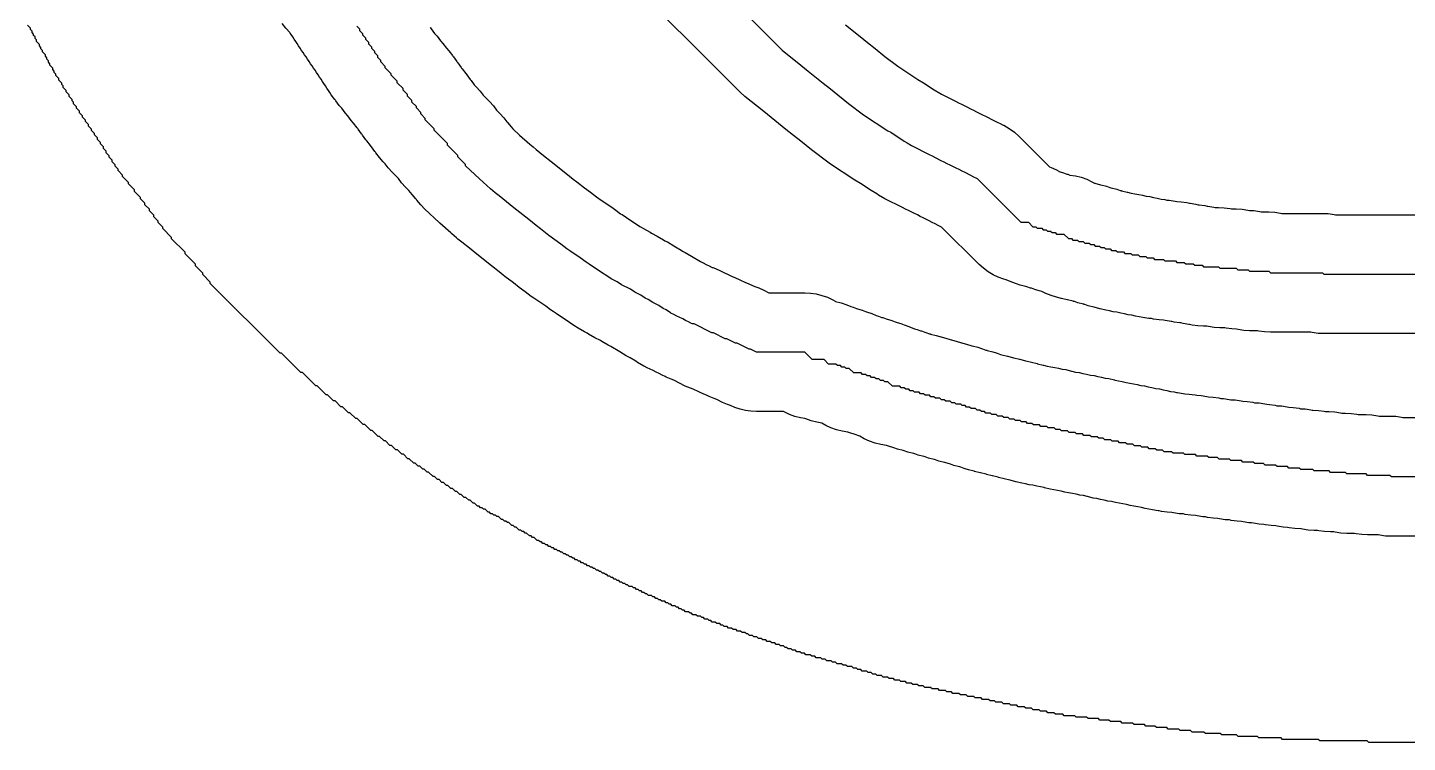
# Model space of a CAD drawing. Header units: millimetres. Extents: x 0 to 1800, y 0 to 406.
# Drawn here: x 14.5 to 107.4, y 51.6 to 99.7 of the extents above; entities that cross this region are included whole.
import ezdxf

# ---------------------------------------------------------------- set-up
doc = ezdxf.new("R2010")
doc.units = ezdxf.units.MM
for name, color, linetype in [('CENTERLINE', 1, 'Continuous'), ('GROOVE_8MM', 3, 'Continuous'), ('OUTLINE', 7, 'Continuous')]:
    doc.layers.add(name, color=color, linetype=linetype)

msp = doc.modelspace()

# ---------------------------------------------------------------- linework, layer by layer
at = {"layer": 'CENTERLINE'}
for points in [[(57.124, 106.383), (65.294, 98.214), (66.558, 97.202), (67.058, 96.802), (68.058, 96.002), (68.558, 95.602), (69.058, 95.202), (69.774, 94.63), (70.787, 93.87), (72.411, 92.787), (72.611, 92.687), (73.511, 92.087), (73.711, 91.987), (74.011, 91.787), (75.195, 91.195), (75.395, 91.095), (75.595, 90.995), (75.995, 90.795), (76.195, 90.695), (76.395, 90.595), (76.595, 90.495), (76.995, 90.295), (77.195, 90.195), (77.395, 90.095), (77.595, 89.995), (77.995, 89.795), (78.195, 89.695), (78.395, 89.595), (78.43, 89.578), (81.378, 86.629), (81.878, 86.629), (82.178, 86.329), (82.378, 86.329), (82.478, 86.229), (82.778, 86.229), (82.878, 86.129), (83.078, 86.129), (83.178, 86.029), (83.378, 86.029), (83.478, 85.929), (83.678, 85.929), (83.778, 85.829), (84.278, 85.829), (84.578, 85.529), (84.778, 85.529), (84.878, 85.429), (85.178, 85.429), (85.278, 85.329), (85.578, 85.329), (85.678, 85.229), (85.978, 85.229), (86.078, 85.129), (86.278, 85.129), (86.378, 85.029), (86.678, 85.029), (86.778, 84.929), (86.978, 84.929), (87.078, 84.829), (87.378, 84.829), (87.478, 84.729), (87.778, 84.729), (87.878, 84.629), (88.278, 84.629), (88.378, 84.529), (88.778, 84.529), (88.878, 84.429), (89.278, 84.429), (89.378, 84.329), (89.778, 84.329), (89.878, 84.229), (90.278, 84.229), (90.378, 84.129), (90.978, 84.129), (91.078, 84.029), (91.778, 84.029), (91.878, 83.929), (92.378, 83.929), (92.478, 83.829), (92.978, 83.829), (93.078, 83.729), (93.578, 83.729), (93.678, 83.629), (94.678, 83.629), (94.778, 83.529), (95.878, 83.529), (95.978, 83.429), (96.678, 83.429), (96.778, 83.329), (98.078, 83.329), (98.178, 83.229), (101.678, 83.229), (101.778, 83.129), (112.947, 83.129)], [(108.722, 69.481), (106.322, 69.481), (106.222, 69.581), (104.722, 69.581), (104.622, 69.681), (103.322, 69.681), (103.222, 69.781), (102.222, 69.781), (102.122, 69.881), (101.122, 69.881), (101.022, 69.981), (100.222, 69.981), (100.122, 70.081), (99.422, 70.081), (99.322, 70.181), (98.622, 70.181), (98.522, 70.281), (97.822, 70.281), (97.722, 70.381), (97.122, 70.381), (97.022, 70.481), (96.322, 70.481), (96.222, 70.581), (95.522, 70.581), (95.422, 70.681), (94.722, 70.681), (94.622, 70.781), (94.022, 70.781), (93.922, 70.881), (93.222, 70.881), (93.122, 70.981), (92.422, 70.981), (92.322, 71.081), (91.622, 71.081), (91.522, 71.181), (91.022, 71.181), (90.922, 71.281), (90.522, 71.281), (90.422, 71.381), (90.022, 71.381), (89.922, 71.481), (89.522, 71.481), (89.422, 71.581), (89.022, 71.581), (88.922, 71.681), (88.522, 71.681), (88.422, 71.781), (88.022, 71.781), (87.922, 71.881), (87.522, 71.881), (87.422, 71.981), (87.022, 71.981), (86.922, 72.081), (86.622, 72.081), (86.522, 72.181), (86.122, 72.181), (86.022, 72.281), (85.622, 72.281), (85.522, 72.381), (85.122, 72.381), (85.022, 72.481), (84.622, 72.481), (84.522, 72.581), (84.122, 72.581), (84.022, 72.681), (83.722, 72.681), (83.622, 72.781), (83.222, 72.781), (83.122, 72.881), (82.722, 72.881), (82.622, 72.981), (82.222, 72.981), (82.122, 73.081), (81.822, 73.081), (81.722, 73.181), (81.422, 73.181), (81.322, 73.281), (81.022, 73.281), (80.922, 73.381), (80.622, 73.381), (80.522, 73.481), (80.222, 73.481), (80.122, 73.581), (79.822, 73.581), (79.722, 73.681), (79.422, 73.681), (79.322, 73.781), (79.022, 73.781), (78.922, 73.881), (78.722, 73.881), (78.622, 73.981), (78.422, 73.981), (78.322, 74.081), (78.022, 74.081), (77.922, 74.181), (77.722, 74.181), (77.622, 74.281), (77.422, 74.281), (77.322, 74.381), (77.022, 74.381), (76.922, 74.481), (76.722, 74.481), (76.622, 74.581), (76.322, 74.581), (76.222, 74.681), (76.022, 74.681), (75.922, 74.781), (75.622, 74.781), (75.522, 74.881), (75.322, 74.881), (75.222, 74.981), (74.922, 74.981), (74.822, 75.081), (74.622, 75.081), (74.522, 75.181), (74.222, 75.181), (74.122, 75.281), (73.922, 75.281), (73.822, 75.381), (73.622, 75.381), (73.522, 75.481), (73.322, 75.481), (73.222, 75.581), (72.722, 75.581), (72.422, 75.881), (72.222, 75.881), (72.122, 75.981), (71.922, 75.981), (71.822, 76.081), (71.622, 76.081), (71.522, 76.181), (71.322, 76.181), (71.222, 76.281), (71.022, 76.281), (70.922, 76.381), (70.722, 76.381), (70.622, 76.481), (70.122, 76.481), (69.822, 76.781), (69.622, 76.781), (69.522, 76.881), (69.322, 76.881), (69.222, 76.981), (69.022, 76.981), (68.922, 77.081), (68.422, 77.081), (68.122, 77.381), (67.322, 77.381), (66.822, 77.881), (63.573, 77.881), (63.173, 78.081), (63.073, 78.081), (62.273, 78.481), (62.173, 78.481), (61.573, 78.781), (61.473, 78.781), (60.673, 79.181), (60.573, 79.181), (59.373, 79.781), (59.273, 79.781), (59.205, 79.815), (59.005, 79.915), (58.805, 80.015), (58.605, 80.115), (58.405, 80.215), (58.205, 80.315), (58.005, 80.415), (57.805, 80.515), (57.789, 80.522), (57.489, 80.722), (57.289, 80.822), (56.989, 81.022), (56.589, 81.222), (56.289, 81.422), (56.089, 81.522), (55.789, 81.722), (55.389, 81.922), (55.089, 82.122), (54.489, 82.422), (54.189, 82.622), (53.789, 82.822), (53.505, 83.012), (53.205, 83.212), (52.905, 83.412), (52.605, 83.612), (52.305, 83.812), (52.113, 83.94), (51.713, 84.24), (51.005, 84.712), (50.813, 84.84), (50.405, 85.146), (50.005, 85.446), (49.605, 85.746), (49.026, 86.18), (48.742, 86.407), (48.242, 86.807), (47.242, 87.607), (46.742, 88.007), (46.242, 88.407), (45.976, 88.62), (45.666, 88.886), (44.927, 89.551), (43.976, 90.434), (43.976, 90.526), (43.476, 91.026), (43.476, 91.126), (42.776, 91.826), (42.776, 91.926), (41.876, 92.826), (41.876, 92.926), (41.276, 93.526), (41.276, 93.626), (40.976, 93.926), (40.976, 94.026), (40.676, 94.326), (40.676, 94.426), (40.376, 94.726), (40.376, 94.826), (40.076, 95.126), (40.076, 95.226), (39.776, 95.526), (39.776, 95.626), (39.376, 96.026), (39.376, 96.126), (38.976, 96.526), (38.976, 96.626), (38.576, 97.026), (38.576, 97.126), (38.276, 97.426), (38.276, 97.526), (38.076, 97.726), (38.076, 97.826), (37.876, 98.026), (37.876, 98.126), (37.676, 98.326), (37.676, 98.426), (37.476, 98.626), (37.476, 98.726), (37.276, 98.926), (37.276, 99.026), (37.076, 99.226), (37.076, 99.326), (36.876, 99.526), (36.876, 99.626), (36.676, 99.826)]]:
    msp.add_lwpolyline(points, dxfattribs=at)
at = {"layer": 'GROOVE_8MM'}
for points in [[(112.947, 79.129), (101.778, 79.129), (101.386, 79.148), (100.998, 79.206), (100.906, 79.229), (98.178, 79.229), (97.786, 79.248), (97.398, 79.306), (97.306, 79.329), (96.778, 79.329), (96.386, 79.348), (95.998, 79.406), (95.888, 79.434), (95.586, 79.448), (95.198, 79.506), (95.106, 79.529), (94.778, 79.529), (94.386, 79.548), (93.998, 79.606), (93.906, 79.629), (93.678, 79.629), (93.286, 79.648), (92.898, 79.706), (92.739, 79.746), (92.686, 79.748), (92.298, 79.806), (92.139, 79.846), (92.086, 79.848), (91.698, 79.906), (91.539, 79.946), (91.486, 79.948), (91.098, 80.006), (90.988, 80.034), (90.686, 80.048), (90.298, 80.106), (90.164, 80.14), (89.986, 80.148), (89.598, 80.206), (89.345, 80.269), (89.098, 80.306), (88.845, 80.369), (88.598, 80.406), (88.345, 80.469), (88.098, 80.506), (87.845, 80.569), (87.598, 80.606), (87.345, 80.669), (87.098, 80.706), (86.717, 80.801), (86.709, 80.804), (86.698, 80.806), (86.317, 80.901), (86.309, 80.904), (86.298, 80.906), (85.917, 81.001), (85.686, 81.084), (85.617, 81.101), (85.609, 81.104), (85.598, 81.106), (85.217, 81.201), (84.986, 81.284), (84.917, 81.301), (84.909, 81.304), (84.898, 81.306), (84.517, 81.401), (84.509, 81.404), (84.498, 81.406), (84.117, 81.501), (84.109, 81.504), (84.098, 81.506), (83.717, 81.601), (83.486, 81.684), (83.417, 81.701), (83.048, 81.834), (82.778, 81.961), (82.617, 82.001), (82.386, 82.084), (82.317, 82.101), (82.086, 82.184), (82.017, 82.201), (81.786, 82.284), (81.717, 82.301), (81.709, 82.304), (81.698, 82.306), (81.317, 82.401), (81.086, 82.484), (81.017, 82.501), (80.648, 82.634), (80.379, 82.761), (80.221, 82.8), (79.853, 82.931), (79.499, 83.098), (79.163, 83.298), (78.849, 83.531), (78.558, 83.793), (76.031, 86.305), (75.806, 86.418), (75.606, 86.518), (75.406, 86.618), (75.206, 86.718), (74.806, 86.918), (74.606, 87.018), (74.406, 87.118), (74.206, 87.218), (73.806, 87.418), (73.606, 87.518), (73.406, 87.618), (72.222, 88.21), (71.792, 88.459), (71.678, 88.535), (71.292, 88.759), (70.578, 89.235), (70.192, 89.459), (68.568, 90.542), (68.387, 90.67), (67.374, 91.43), (67.275, 91.507), (66.559, 92.079), (66.059, 92.479), (65.559, 92.879), (64.559, 93.679), (64.059, 94.079), (62.795, 95.091), (62.465, 95.386), (54.296, 103.555)], [(107.949, 65.481), (106.322, 65.481), (105.929, 65.5), (105.541, 65.558), (105.449, 65.581), (104.722, 65.581), (104.329, 65.6), (103.941, 65.658), (103.849, 65.681), (103.322, 65.681), (102.929, 65.7), (102.541, 65.758), (102.449, 65.781), (102.222, 65.781), (101.829, 65.8), (101.441, 65.858), (101.349, 65.881), (101.122, 65.881), (100.729, 65.9), (100.341, 65.958), (100.249, 65.981), (100.222, 65.981), (99.829, 66), (99.441, 66.058), (99.331, 66.085), (99.029, 66.1), (98.641, 66.158), (98.531, 66.185), (98.229, 66.2), (97.841, 66.258), (97.731, 66.285), (97.429, 66.3), (97.041, 66.358), (96.907, 66.391), (96.729, 66.4), (96.341, 66.458), (96.231, 66.485), (95.929, 66.5), (95.541, 66.558), (95.431, 66.585), (95.129, 66.6), (94.741, 66.658), (94.631, 66.685), (94.329, 66.7), (93.941, 66.758), (93.807, 66.791), (93.629, 66.8), (93.241, 66.858), (93.131, 66.885), (92.829, 66.9), (92.441, 66.958), (92.331, 66.985), (92.029, 67), (91.641, 67.058), (91.531, 67.085), (91.229, 67.1), (90.841, 67.158), (90.682, 67.197), (90.629, 67.2), (90.241, 67.258), (89.988, 67.321), (89.741, 67.358), (89.488, 67.421), (89.241, 67.458), (88.988, 67.521), (88.741, 67.558), (88.488, 67.621), (88.241, 67.658), (87.988, 67.721), (87.741, 67.758), (87.488, 67.821), (87.241, 67.858), (86.988, 67.921), (86.741, 67.958), (86.488, 68.021), (86.241, 68.058), (85.86, 68.153), (85.852, 68.156), (85.841, 68.158), (85.588, 68.221), (85.341, 68.258), (85.088, 68.321), (84.841, 68.358), (84.588, 68.421), (84.341, 68.458), (84.088, 68.521), (83.841, 68.558), (83.588, 68.621), (83.341, 68.658), (82.96, 68.753), (82.952, 68.756), (82.941, 68.758), (82.688, 68.821), (82.441, 68.858), (82.188, 68.921), (81.941, 68.958), (81.688, 69.021), (81.441, 69.058), (81.06, 69.153), (81.052, 69.156), (81.041, 69.158), (80.66, 69.253), (80.652, 69.256), (80.641, 69.258), (80.26, 69.353), (80.252, 69.356), (80.241, 69.358), (79.86, 69.453), (79.852, 69.456), (79.841, 69.458), (79.46, 69.553), (79.452, 69.556), (79.441, 69.558), (79.06, 69.653), (79.052, 69.656), (79.041, 69.658), (78.66, 69.753), (78.652, 69.756), (78.641, 69.758), (78.26, 69.853), (78.252, 69.856), (78.241, 69.858), (77.86, 69.953), (77.629, 70.036), (77.56, 70.053), (77.329, 70.136), (77.26, 70.153), (77.252, 70.156), (77.241, 70.158), (76.86, 70.253), (76.629, 70.336), (76.56, 70.353), (76.329, 70.436), (76.26, 70.453), (76.252, 70.456), (76.241, 70.458), (75.86, 70.553), (75.629, 70.636), (75.56, 70.653), (75.552, 70.656), (75.541, 70.658), (75.16, 70.753), (74.929, 70.836), (74.86, 70.853), (74.852, 70.856), (74.841, 70.858), (74.46, 70.953), (74.229, 71.036), (74.16, 71.053), (74.152, 71.056), (74.141, 71.058), (73.76, 71.153), (73.529, 71.236), (73.46, 71.253), (73.452, 71.256), (73.441, 71.258), (73.06, 71.353), (72.829, 71.436), (72.76, 71.453), (72.529, 71.536), (72.46, 71.553), (72.329, 71.6), (71.941, 71.658), (71.56, 71.753), (71.191, 71.885), (70.836, 72.053), (70.534, 72.234), (70.529, 72.236), (70.46, 72.253), (70.229, 72.336), (70.16, 72.353), (69.929, 72.436), (69.86, 72.453), (69.729, 72.5), (69.341, 72.558), (68.96, 72.653), (68.591, 72.785), (68.236, 72.953), (67.978, 73.108), (67.641, 73.158), (67.26, 73.253), (66.891, 73.385), (66.828, 73.415), (66.541, 73.458), (66.16, 73.553), (65.791, 73.685), (65.436, 73.853), (65.39, 73.881), (63.573, 73.881), (63.202, 73.898), (62.835, 73.949), (62.474, 74.034), (62.123, 74.153), (61.825, 74.285), (61.623, 74.353), (61.284, 74.503), (60.911, 74.689), (60.723, 74.753), (60.384, 74.903), (60.211, 74.989), (60.023, 75.053), (59.684, 75.203), (59.311, 75.389), (59.123, 75.453), (58.784, 75.603), (58.011, 75.989), (57.823, 76.053), (57.484, 76.203), (57.416, 76.237), (57.216, 76.337), (57.016, 76.437), (56.816, 76.537), (56.616, 76.637), (56.416, 76.737), (56.216, 76.837), (56.016, 76.937), (56, 76.945), (55.57, 77.194), (55.456, 77.27), (55.07, 77.494), (54.978, 77.556), (54.8, 77.645), (54.37, 77.894), (54.256, 77.97), (53.87, 78.194), (53.778, 78.256), (53.6, 78.345), (53.17, 78.594), (53.078, 78.656), (52.7, 78.845), (52.27, 79.094), (52.178, 79.156), (52, 79.245), (51.57, 79.494), (51.286, 79.684), (50.986, 79.884), (50.686, 80.084), (50.386, 80.284), (50.086, 80.484), (49.894, 80.612), (49.713, 80.74), (49.402, 80.973), (48.786, 81.384), (48.594, 81.512), (48.413, 81.64), (48.005, 81.946), (47.605, 82.246), (47.205, 82.546), (46.626, 82.98), (46.528, 83.056), (46.243, 83.284), (45.743, 83.684), (44.743, 84.484), (44.243, 84.884), (43.743, 85.284), (43.477, 85.497), (43.373, 85.583), (43.062, 85.849), (42.99, 85.913), (42.251, 86.578), (42.205, 86.62), (41.254, 87.503), (40.968, 87.798), (40.713, 88.12), (40.692, 88.153), (40.647, 88.198), (40.384, 88.489), (40.175, 88.771), (39.947, 88.998), (39.684, 89.289), (39.475, 89.571), (39.047, 89.998), (38.784, 90.289), (38.575, 90.571), (38.447, 90.698), (38.184, 90.989), (37.95, 91.304), (37.929, 91.339), (37.884, 91.389), (37.65, 91.704), (37.629, 91.739), (37.584, 91.789), (37.35, 92.104), (37.329, 92.139), (37.284, 92.189), (37.05, 92.504), (37.029, 92.539), (36.984, 92.589), (36.75, 92.904), (36.729, 92.939), (36.684, 92.989), (36.45, 93.304), (36.447, 93.308), (36.284, 93.489), (36.05, 93.804), (36.047, 93.808), (35.884, 93.989), (35.65, 94.304), (35.647, 94.308), (35.484, 94.489), (35.25, 94.804), (35.229, 94.839), (35.184, 94.889), (34.95, 95.204), (34.855, 95.362), (34.75, 95.504), (34.655, 95.662), (34.55, 95.804), (34.455, 95.962), (34.35, 96.104), (34.255, 96.262), (34.15, 96.404), (34.055, 96.562), (33.95, 96.704), (33.855, 96.862), (33.75, 97.004), (33.655, 97.162), (33.55, 97.304), (33.455, 97.462), (33.35, 97.604), (33.255, 97.762), (33.15, 97.904), (33.055, 98.062), (32.95, 98.204), (32.855, 98.362), (32.75, 98.504), (32.655, 98.662), (32.55, 98.804), (32.455, 98.962), (32.35, 99.104), (32.255, 99.262), (32.175, 99.371), (32.147, 99.398), (31.884, 99.689), (31.65, 100.004)], [(41.602, 99.749), (41.622, 99.714), (41.668, 99.664), (41.902, 99.349), (41.904, 99.345), (42.068, 99.164), (42.302, 98.849), (42.304, 98.845), (42.468, 98.664), (42.702, 98.349), (42.704, 98.345), (42.868, 98.164), (43.102, 97.849), (43.122, 97.814), (43.168, 97.764), (43.402, 97.449), (43.422, 97.414), (43.468, 97.364), (43.702, 97.049), (43.722, 97.014), (43.768, 96.964), (44.002, 96.649), (44.022, 96.614), (44.068, 96.564), (44.302, 96.249), (44.322, 96.214), (44.368, 96.164), (44.577, 95.882), (44.704, 95.755), (44.968, 95.464), (45.177, 95.182), (45.604, 94.755), (45.868, 94.464), (46.077, 94.182), (46.304, 93.955), (46.568, 93.664), (46.777, 93.382), (46.804, 93.355), (47.068, 93.064), (47.169, 92.928), (47.626, 92.504), (48.305, 91.892), (48.528, 91.701), (48.741, 91.531), (49.241, 91.131), (49.741, 90.731), (50.741, 89.931), (51.241, 89.531), (51.476, 89.342), (52.005, 88.946), (52.405, 88.646), (52.805, 88.346), (53.124, 88.107), (53.224, 88.04), (53.932, 87.568), (54.113, 87.44), (54.424, 87.207), (54.524, 87.14), (54.824, 86.94), (55.124, 86.74), (55.424, 86.54), (55.724, 86.34), (55.801, 86.289), (55.978, 86.2), (56.408, 85.951), (56.501, 85.889), (56.878, 85.7), (57.308, 85.451), (57.401, 85.389), (57.578, 85.3), (58.008, 85.051), (58.122, 84.975), (58.508, 84.751), (58.601, 84.689), (58.778, 84.6), (59.208, 84.351), (59.32, 84.276), (59.689, 84.063), (59.806, 83.986), (59.994, 83.892), (60.194, 83.792), (60.394, 83.692), (60.594, 83.592), (60.634, 83.572), (60.823, 83.509), (61.162, 83.358), (61.934, 82.972), (62.123, 82.909), (62.462, 82.758), (62.834, 82.572), (63.023, 82.509), (63.362, 82.358), (63.534, 82.272), (63.723, 82.209), (64.062, 82.058), (64.417, 81.881), (66.822, 81.881), (67.214, 81.861), (67.602, 81.804), (67.983, 81.708), (68.352, 81.576), (68.707, 81.408), (68.875, 81.308), (68.902, 81.304), (69.283, 81.208), (69.652, 81.076), (69.922, 80.949), (70.083, 80.908), (70.314, 80.826), (70.383, 80.808), (70.614, 80.726), (70.683, 80.708), (70.914, 80.626), (70.983, 80.608), (71.352, 80.476), (71.622, 80.349), (71.783, 80.308), (72.014, 80.226), (72.083, 80.208), (72.314, 80.126), (72.383, 80.108), (72.614, 80.026), (72.683, 80.008), (72.914, 79.926), (72.983, 79.908), (73.214, 79.826), (73.283, 79.808), (73.514, 79.726), (73.583, 79.708), (73.952, 79.576), (74.222, 79.449), (74.383, 79.408), (74.614, 79.326), (74.683, 79.308), (74.914, 79.226), (74.983, 79.208), (75.214, 79.126), (75.283, 79.108), (75.291, 79.105), (75.302, 79.104), (75.683, 79.008), (75.914, 78.926), (75.983, 78.908), (75.991, 78.905), (76.002, 78.904), (76.383, 78.808), (76.614, 78.726), (76.683, 78.708), (76.691, 78.705), (76.702, 78.704), (77.083, 78.608), (77.314, 78.526), (77.383, 78.508), (77.391, 78.505), (77.402, 78.504), (77.783, 78.408), (78.014, 78.326), (78.083, 78.308), (78.091, 78.305), (78.102, 78.304), (78.483, 78.208), (78.714, 78.126), (78.783, 78.108), (79.014, 78.026), (79.083, 78.008), (79.091, 78.005), (79.102, 78.004), (79.483, 77.908), (79.714, 77.826), (79.783, 77.808), (80.014, 77.726), (80.083, 77.708), (80.091, 77.705), (80.102, 77.704), (80.483, 77.608), (80.491, 77.605), (80.502, 77.604), (80.883, 77.508), (80.891, 77.505), (80.902, 77.504), (81.283, 77.408), (81.291, 77.405), (81.302, 77.404), (81.683, 77.308), (81.691, 77.305), (81.702, 77.304), (82.083, 77.208), (82.091, 77.205), (82.102, 77.204), (82.483, 77.108), (82.491, 77.105), (82.502, 77.104), (82.883, 77.008), (82.891, 77.005), (82.902, 77.004), (83.155, 76.941), (83.402, 76.904), (83.655, 76.841), (83.902, 76.804), (84.155, 76.741), (84.402, 76.704), (84.783, 76.608), (84.791, 76.605), (84.802, 76.604), (85.055, 76.541), (85.302, 76.504), (85.555, 76.441), (85.802, 76.404), (86.055, 76.341), (86.302, 76.304), (86.555, 76.241), (86.802, 76.204), (87.055, 76.141), (87.302, 76.104), (87.683, 76.008), (87.691, 76.005), (87.702, 76.004), (87.955, 75.941), (88.202, 75.904), (88.455, 75.841), (88.702, 75.804), (88.955, 75.741), (89.202, 75.704), (89.455, 75.641), (89.702, 75.604), (89.955, 75.541), (90.202, 75.504), (90.455, 75.441), (90.702, 75.404), (90.955, 75.341), (91.202, 75.304), (91.455, 75.241), (91.702, 75.204), (91.861, 75.164), (91.914, 75.161), (92.302, 75.104), (92.412, 75.076), (92.714, 75.061), (93.102, 75.004), (93.212, 74.976), (93.514, 74.961), (93.902, 74.904), (94.012, 74.876), (94.314, 74.861), (94.702, 74.804), (94.836, 74.77), (95.014, 74.761), (95.402, 74.704), (95.512, 74.676), (95.814, 74.661), (96.202, 74.604), (96.312, 74.576), (96.614, 74.561), (97.002, 74.504), (97.112, 74.476), (97.414, 74.461), (97.802, 74.404), (97.936, 74.37), (98.114, 74.361), (98.502, 74.304), (98.612, 74.276), (98.914, 74.261), (99.302, 74.204), (99.412, 74.176), (99.714, 74.161), (100.102, 74.104), (100.212, 74.076), (100.514, 74.061), (100.902, 74.004), (100.994, 73.981), (101.022, 73.981), (101.414, 73.961), (101.802, 73.904), (101.894, 73.881), (102.122, 73.881), (102.514, 73.861), (102.902, 73.804), (102.994, 73.781), (103.222, 73.781), (103.614, 73.761), (104.002, 73.704), (104.094, 73.681), (104.622, 73.681), (105.014, 73.661), (105.402, 73.604), (105.494, 73.581), (106.222, 73.581), (106.614, 73.561), (107.002, 73.504), (107.094, 73.481), (108.722, 73.481)], [(69.557, 99.926), (70.557, 99.126), (71.057, 98.726), (71.557, 98.326), (72.224, 97.792), (73.098, 97.137), (74.444, 96.24), (74.83, 96.016), (75.544, 95.54), (75.93, 95.316), (76.022, 95.254), (76.984, 94.773), (77.184, 94.673), (77.384, 94.573), (77.784, 94.373), (77.984, 94.273), (78.184, 94.173), (78.384, 94.073), (78.784, 93.873), (78.984, 93.773), (79.184, 93.673), (79.384, 93.573), (79.784, 93.373), (79.984, 93.273), (80.184, 93.173), (80.218, 93.156), (80.591, 92.944), (80.939, 92.693), (81.258, 92.406), (83.301, 90.363), (83.409, 90.325), (83.764, 90.157), (83.924, 90.061), (83.94, 90.057), (84.171, 89.974), (84.24, 89.957), (84.471, 89.874), (84.54, 89.857), (84.671, 89.81), (85.059, 89.752), (85.44, 89.657), (85.809, 89.525), (86.164, 89.357), (86.324, 89.261), (86.34, 89.257), (86.348, 89.254), (86.359, 89.252), (86.74, 89.157), (86.748, 89.154), (86.759, 89.152), (87.14, 89.057), (87.371, 88.974), (87.44, 88.957), (87.448, 88.954), (87.459, 88.952), (87.84, 88.857), (88.071, 88.774), (88.14, 88.757), (88.148, 88.754), (88.159, 88.752), (88.54, 88.657), (88.548, 88.654), (88.559, 88.652), (88.812, 88.589), (89.059, 88.552), (89.312, 88.489), (89.559, 88.452), (89.812, 88.389), (90.059, 88.352), (90.312, 88.289), (90.559, 88.252), (90.812, 88.189), (91.059, 88.152), (91.193, 88.119), (91.371, 88.11), (91.759, 88.052), (91.869, 88.025), (92.171, 88.01), (92.559, 87.952), (92.718, 87.912), (92.771, 87.91), (93.159, 87.852), (93.318, 87.812), (93.371, 87.81), (93.759, 87.752), (93.918, 87.712), (93.971, 87.71), (94.359, 87.652), (94.451, 87.629), (94.678, 87.629), (95.071, 87.61), (95.459, 87.552), (95.551, 87.529), (95.878, 87.529), (96.271, 87.51), (96.659, 87.452), (96.769, 87.425), (97.071, 87.41), (97.459, 87.352), (97.551, 87.329), (98.078, 87.329), (98.471, 87.31), (98.859, 87.252), (98.951, 87.229), (101.678, 87.229), (102.071, 87.21), (102.459, 87.152), (102.551, 87.129), (112.914, 87.129)]]:
    msp.add_lwpolyline(points, dxfattribs=at)
at = {"layer": 'OUTLINE'}
msp.add_lwpolyline([(108.1, 51.605), (104.8, 51.605), (104.7, 51.705), (101.5, 51.705), (101.4, 51.805), (99, 51.805), (98.9, 51.905), (97.4, 51.905), (97.3, 52.005), (96, 52.005), (95.9, 52.105), (94.9, 52.105), (94.8, 52.205), (93.8, 52.205), (93.7, 52.305), (92.9, 52.305), (92.8, 52.405), (92.1, 52.405), (92, 52.505), (91.3, 52.505), (91.2, 52.605), (90.5, 52.605), (90.4, 52.705), (89.8, 52.705), (89.7, 52.805), (89, 52.805), (88.9, 52.905), (88.2, 52.905), (88.1, 53.005), (87.4, 53.005), (87.3, 53.105), (86.7, 53.105), (86.6, 53.205), (85.9, 53.205), (85.8, 53.305), (85.1, 53.305), (85, 53.405), (84.3, 53.405), (84.2, 53.505), (83.7, 53.505), (83.6, 53.605), (83.2, 53.605), (83.1, 53.705), (82.7, 53.705), (82.6, 53.805), (82.2, 53.805), (82.1, 53.905), (81.7, 53.905), (81.6, 54.005), (81.2, 54.005), (81.1, 54.105), (80.7, 54.105), (80.6, 54.205), (80.2, 54.205), (80.1, 54.305), (79.7, 54.305), (79.6, 54.405), (79.3, 54.405), (79.2, 54.505), (78.8, 54.505), (78.7, 54.605), (78.3, 54.605), (78.2, 54.705), (77.8, 54.705), (77.7, 54.805), (77.3, 54.805), (77.2, 54.905), (76.8, 54.905), (76.7, 55.005), (76.4, 55.005), (76.3, 55.105), (75.9, 55.105), (75.8, 55.205), (75.4, 55.205), (75.3, 55.305), (74.9, 55.305), (74.8, 55.405), (74.5, 55.405), (74.4, 55.505), (74.1, 55.505), (74, 55.605), (73.7, 55.605), (73.6, 55.705), (73.3, 55.705), (73.2, 55.805), (72.9, 55.805), (72.8, 55.905), (72.5, 55.905), (72.4, 56.005), (72.1, 56.005), (72, 56.105), (71.7, 56.105), (71.6, 56.205), (71.4, 56.205), (71.3, 56.305), (71.1, 56.305), (71, 56.405), (70.7, 56.405), (70.6, 56.505), (70.4, 56.505), (70.3, 56.605), (70.1, 56.605), (70, 56.705), (69.7, 56.705), (69.6, 56.805), (69.4, 56.805), (69.3, 56.905), (69, 56.905), (68.9, 57.005), (68.7, 57.005), (68.6, 57.105), (68.3, 57.105), (68.2, 57.205), (68, 57.205), (67.9, 57.305), (67.6, 57.305), (67.5, 57.405), (67.3, 57.405), (67.2, 57.505), (66.9, 57.505), (66.8, 57.605), (66.6, 57.605), (66.5, 57.705), (66.3, 57.705), (66.2, 57.805), (66, 57.805), (65.9, 57.905), (65.7, 57.905), (65.6, 58.005), (65.5, 58.005), (65.4, 58.105), (65.2, 58.105), (65.1, 58.205), (64.9, 58.205), (64.8, 58.305), (64.6, 58.305), (64.5, 58.405), (64.3, 58.405), (64.2, 58.505), (64, 58.505), (63.9, 58.605), (63.7, 58.605), (63.6, 58.705), (63.4, 58.705), (63.3, 58.805), (63.1, 58.805), (63, 58.905), (62.9, 58.905), (62.8, 59.005), (62.6, 59.005), (62.5, 59.105), (62.3, 59.105), (62.2, 59.205), (62, 59.205), (61.9, 59.305), (61.7, 59.305), (61.6, 59.405), (61.4, 59.405), (61.3, 59.505), (61.2, 59.505), (61.1, 59.605), (60.9, 59.605), (60.8, 59.705), (60.6, 59.705), (60.5, 59.805), (60.4, 59.805), (60.3, 59.905), (60.1, 59.905), (60, 60.005), (59.9, 60.005), (59.8, 60.105), (59.6, 60.105), (59.5, 60.205), (59.3, 60.205), (59.2, 60.305), (59.1, 60.305), (59, 60.405), (58.8, 60.405), (58.7, 60.505), (58.6, 60.505), (58.5, 60.605), (58.4, 60.605), (58.3, 60.705), (58.2, 60.705), (58.1, 60.805), (57.9, 60.805), (57.8, 60.905), (57.7, 60.905), (57.6, 61.005), (57.5, 61.005), (57.4, 61.105), (57.2, 61.105), (57.1, 61.205), (57, 61.205), (56.9, 61.305), (56.8, 61.305), (56.7, 61.405), (56.6, 61.405), (56.5, 61.505), (56.3, 61.505), (56.2, 61.605), (56.1, 61.605), (56, 61.705), (55.9, 61.705), (55.8, 61.805), (55.7, 61.805), (55.6, 61.905), (55.5, 61.905), (55.4, 62.005), (55.3, 62.005), (55.2, 62.105), (55, 62.105), (54.9, 62.205), (54.8, 62.205), (54.7, 62.305), (54.6, 62.305), (54.5, 62.405), (54.4, 62.405), (54.3, 62.505), (54.2, 62.505), (54.1, 62.605), (54, 62.605), (53.9, 62.705), (53.8, 62.705), (53.7, 62.805), (53.6, 62.805), (53.5, 62.905), (53.4, 62.905), (53.3, 63.005), (53.2, 63.005), (53.1, 63.105), (53, 63.105), (52.9, 63.205), (52.8, 63.205), (52.7, 63.305), (52.6, 63.305), (52.5, 63.405), (52.4, 63.405), (52.3, 63.505), (52.2, 63.505), (52.1, 63.605), (52, 63.605), (51.9, 63.705), (51.8, 63.705), (51.7, 63.805), (51.6, 63.805), (51.5, 63.905), (51.4, 63.905), (51.3, 64.005), (51.2, 64.005), (51.1, 64.105), (51, 64.105), (50.9, 64.205), (50.8, 64.205), (50.7, 64.305), (50.6, 64.305), (50.5, 64.405), (50.4, 64.405), (50.3, 64.505), (50.2, 64.505), (50.1, 64.605), (50, 64.605), (49.9, 64.705), (49.8, 64.705), (49.7, 64.805), (49.6, 64.805), (49.5, 64.905), (49.4, 64.905), (49.3, 65.005), (49.2, 65.005), (49.1, 65.105), (49, 65.105), (48.9, 65.205), (48.8, 65.205), (48.6, 65.405), (48.5, 65.405), (48.4, 65.505), (48.3, 65.505), (48.1, 65.705), (48, 65.705), (47.9, 65.805), (47.8, 65.805), (47.7, 65.905), (47.6, 65.905), (47.4, 66.105), (47.3, 66.105), (47.2, 66.205), (47.1, 66.205), (46.9, 66.405), (46.8, 66.405), (46.7, 66.505), (46.6, 66.505), (46.5, 66.605), (46.4, 66.605), (46.2, 66.805), (46.1, 66.805), (46, 66.905), (45.9, 66.905), (45.8, 67.005), (45.7, 67.005), (45.6, 67.105), (45.5, 67.105), (45.3, 67.305), (45.2, 67.305), (45.1, 67.405), (45, 67.405), (44.9, 67.505), (44.8, 67.505), (44.6, 67.705), (44.5, 67.705), (44.3, 67.905), (44.2, 67.905), (44, 68.105), (43.9, 68.105), (43.7, 68.305), (43.6, 68.305), (43.4, 68.505), (43.3, 68.505), (43.1, 68.705), (43, 68.705), (42.8, 68.905), (42.7, 68.905), (42.5, 69.105), (42.4, 69.105), (42.2, 69.305), (42.1, 69.305), (41.9, 69.505), (41.8, 69.505), (41.5, 69.805), (41.4, 69.805), (41.2, 70.005), (41.1, 70.005), (40.9, 70.205), (40.8, 70.205), (40.6, 70.405), (40.5, 70.405), (40.2, 70.705), (40.1, 70.705), (39.8, 71.005), (39.7, 71.005), (39.4, 71.305), (39.3, 71.305), (39, 71.605), (38.9, 71.605), (38.6, 71.905), (38.5, 71.905), (38.2, 72.205), (38.1, 72.205), (37.7, 72.605), (37.6, 72.605), (37.2, 73.005), (37.1, 73.005), (36.7, 73.405), (36.6, 73.405), (36.2, 73.805), (36.1, 73.805), (35.7, 74.205), (35.6, 74.205), (35.2, 74.605), (35.1, 74.605), (34.7, 75.005), (34.6, 75.005), (34, 75.605), (33.9, 75.605), (33, 76.505), (32.9, 76.505), (31.6, 77.805), (31.5, 77.805), (26.8, 82.505), (26.8, 82.605), (26.3, 83.105), (26.3, 83.205), (25.8, 83.705), (25.8, 83.805), (25.1, 84.505), (25.1, 84.605), (24.2, 85.505), (24.2, 85.605), (23.6, 86.205), (23.6, 86.305), (23.3, 86.605), (23.3, 86.705), (23, 87.005), (23, 87.105), (22.7, 87.405), (22.7, 87.505), (22.4, 87.805), (22.4, 87.905), (22.1, 88.205), (22.1, 88.305), (21.7, 88.705), (21.7, 88.805), (21.3, 89.205), (21.3, 89.305), (20.9, 89.705), (20.9, 89.805), (20.6, 90.105), (20.6, 90.205), (20.4, 90.405), (20.4, 90.505), (20.2, 90.705), (20.2, 90.805), (20, 91.005), (20, 91.105), (19.8, 91.305), (19.8, 91.405), (19.6, 91.605), (19.6, 91.705), (19.4, 91.905), (19.4, 92.005), (19.2, 92.205), (19.2, 92.305), (19, 92.505), (19, 92.605), (18.8, 92.805), (18.8, 92.905), (18.6, 93.105), (18.6, 93.205), (18.4, 93.405), (18.4, 93.505), (18.2, 93.705), (18.2, 93.805), (18, 94.005), (18, 94.105), (17.8, 94.305), (17.8, 94.405), (17.6, 94.605), (17.6, 94.705), (17.5, 94.805), (17.5, 94.905), (17.3, 95.105), (17.3, 95.205), (17.1, 95.405), (17.1, 95.505), (16.9, 95.705), (16.9, 95.805), (16.8, 95.905), (16.8, 96.005), (16.6, 96.205), (16.6, 96.305), (16.4, 96.505), (16.4, 96.605), (16.3, 96.705), (16.3, 96.805), (16.2, 96.905), (16.2, 97.005), (16, 97.205), (16, 97.305), (15.9, 97.405), (15.9, 97.505), (15.8, 97.605), (15.8, 97.705), (15.7, 97.805), (15.7, 97.905), (15.5, 98.105), (15.5, 98.205), (15.4, 98.305), (15.4, 98.405), (15.3, 98.505), (15.3, 98.605), (15.1, 98.805), (15.1, 98.905), (15, 99.005), (15, 99.105), (14.9, 99.205), (14.9, 99.305), (14.8, 99.405), (14.8, 99.505), (14.7, 99.605), (14.7, 99.705), (14.5, 99.905)], dxfattribs=at)

doc.saveas('drawing.dxf')
